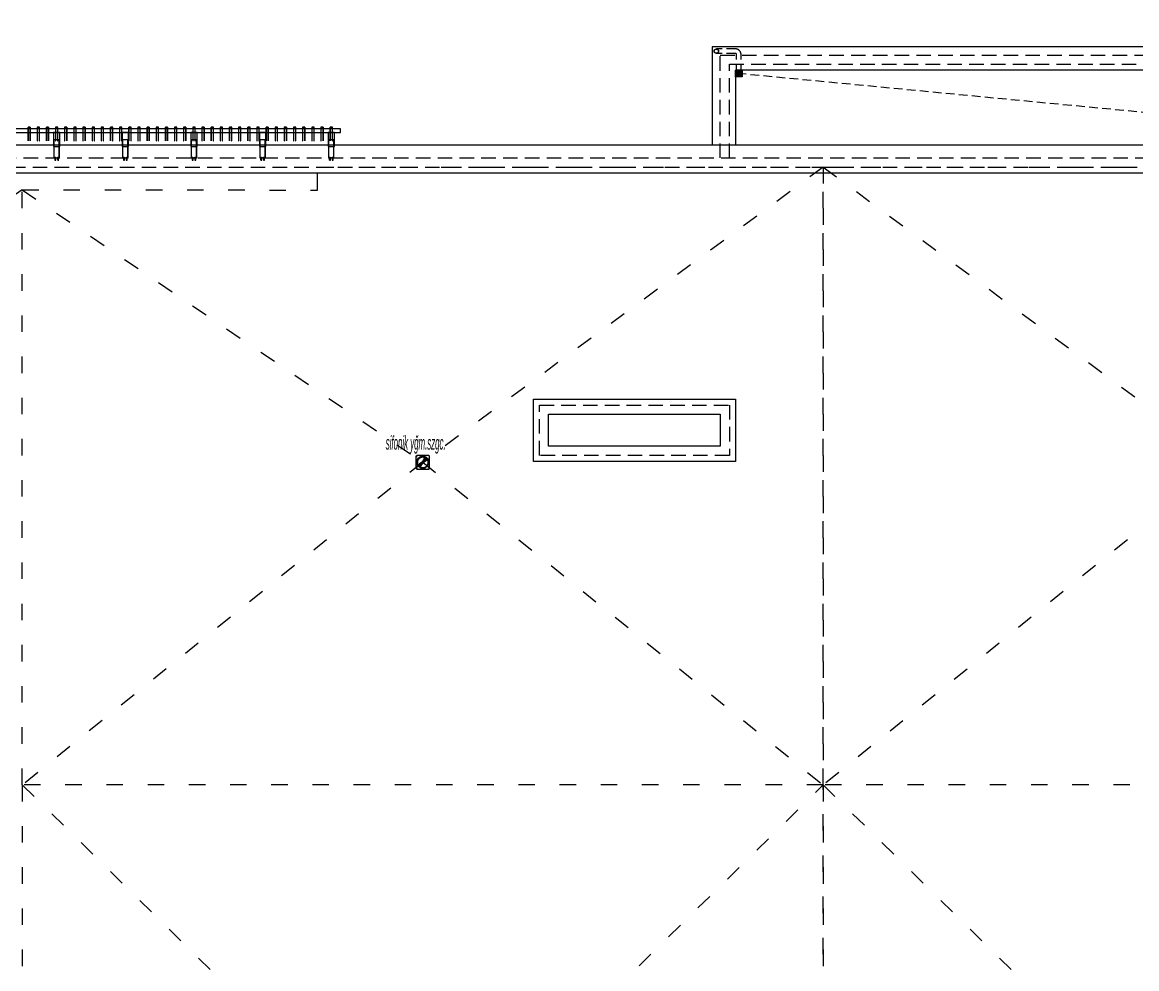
# Model space of a CAD drawing. Header units: centimetres. Extents: x 405564 to 502064, y 46284 to 60634.
# Drawn here: x 428025 to 430460, y 55061 to 57129 of the extents above; entities that cross this region are included whole.
import ezdxf
from ezdxf.xclip import XClip

# ---------------------------------------------------------------- set-up
doc = ezdxf.new("R2010")
doc.units = ezdxf.units.CM
doc.header["$XCLIPFRAME"] = 0
for name, pattern in [('( Hidden )', [0.375, 0.25, -0.125]), ('ACAD_ISO03W100', [30, 12, -18]), ('DASHED', [19.05, 12.7, -6.35]), ('HIDDEN', [9.525, 6.35, -3.175])]:
    doc.linetypes.add(name, pattern=pattern)
doc.layers.get('0').update_dxf_attribs({"color": 8, "lineweight": 9})
for name, color, linetype, lineweight in [('---___EB_draft00_ALTYAPI_helikoptermania', 8, 'Continuous', 0), ('0-KRCN-MİMARİ-220526', 8, 'Continuous', 9), ('0-KRCN-SHT-YAZI-ÇAP-PİSSU', 41, 'Continuous', 30), ('GEB-BEZUG', 8, 'Continuous', 25)]:
    doc.layers.add(name, color=color, linetype=linetype, lineweight=lineweight)
for name, color, linetype in [('AS_GOR', 8, 'Continuous'), ('AS_PRFL_CELIK', 8, 'Continuous'), ('AS_TA_HIDDEN', 8, 'HIDDEN'), ('AS_TES_SUZGEC', 171, 'Continuous'), ('AS_YAZI_EGIM', 8, 'Continuous')]:
    doc.layers.add(name, color=color, linetype=linetype)
doc.styles.add('ÇAP-2', font='ARIALNBI.TTF')

# ---------------------------------------------------------------- blocks, each defined once
blk = doc.blocks.new('celik dikey profil 8x14')
at = {"layer": 'AS_PRFL_CELIK', "transparency": 33554687}
h = blk.add_hatch(dxfattribs=at)
h.set_pattern_fill('STEEL', color=256, scale=0.1, angle=-90)
h.set_pattern_definition([(315, (-91390.32118, 487457.80356), (0.22450640303, 0.22450640303), []), (315, (-91390.16243, 487457.80356), (0.22450640303, 0.22450640303), [])])
h.paths.add_polyline_path([(2, -26.5), (2.5, -26.5), (2.5, 3.5), (-2.5, 3.5), (-2.5, -26.5), (-2, -26.5), (-2, 3), (2, 3)])
at = {"layer": 'AS_PRFL_CELIK'}
blk.add_lwpolyline([(2, -26.5), (2.5, -26.5), (2.5, 3.5), (-2.5, 3.5), (-2.5, -26.5), (-2, -26.5), (-2, 3), (2, 3)], close=True, dxfattribs=at)
blk = doc.blocks.new('celik yatay tasiyici')
at = {"layer": 'AS_PRFL_CELIK'}
blk.add_line((-6, 0.5), (6, 0.5), dxfattribs=at)
for points in [[(7, 56), (-7, 56), (-7, 25), (7, 25)], [(-6, 0), (6, 0), (6, 40), (-6, 40)], [(-2, 0.5), (-4, 0.5), (-4, 0.7), (-2, 0.7)], [(-2.3, 0.7), (-3.7, 0.7), (-3.7, 1.5), (-2.3, 1.5)], [(-2.5, 0.5), (-2.5, -4.5), (-3.5, -4.5), (-3.5, 0.5)], [(4, 0.5), (2, 0.5), (2, 0.7), (4, 0.7)], [(3.7, 0.7), (2.3, 0.7), (2.3, 1.5), (3.7, 1.5)], [(3.5, 0.5), (3.5, -4.5), (2.5, -4.5), (2.5, 0.5)]]:
    blk.add_lwpolyline(points, close=True, dxfattribs=at)
blk.add_lwpolyline([(5.5, 0.5), (5.5, 40)], dxfattribs=at)
at = {"layer": 'AS_PRFL_CELIK', "linetype": '( Hidden )'}
for points in [[(-3, 2.5), (-3, -6.5)], [(3, 2.5), (3, -6.5)]]:
    blk.add_lwpolyline(points, dxfattribs=at)
blk = doc.blocks.new('celik cephe sistem plan')
at = {"layer": 'AS_PRFL_CELIK'}
blk.add_lwpolyline([(-20, 64), (-20, 56), (3620, 56), (3620, 64)], close=True, dxfattribs=at)
for name, p in [('celik dikey profil 8x14', (2940, 64)), ('celik dikey profil 8x14', (2960, 64)), ('celik dikey profil 8x14', (2980, 64)), ('celik yatay tasiyici', (3000, 0)), ('celik dikey profil 8x14', (3000, 64)), ('celik dikey profil 8x14', (3020, 64)), ('celik dikey profil 8x14', (3040, 64)), ('celik dikey profil 8x14', (3060, 64)), ('celik dikey profil 8x14', (3080, 64)), ('celik dikey profil 8x14', (3100, 64)), ('celik dikey profil 8x14', (3120, 64)), ('celik dikey profil 8x14', (3140, 64)), ('celik yatay tasiyici', (3150, 0)), ('celik dikey profil 8x14', (3160, 64)), ('celik dikey profil 8x14', (3180, 64)), ('celik dikey profil 8x14', (3200, 64)), ('celik dikey profil 8x14', (3220, 64)), ('celik dikey profil 8x14', (3240, 64)), ('celik dikey profil 8x14', (3260, 64)), ('celik dikey profil 8x14', (3280, 64)), ('celik yatay tasiyici', (3300, 0)), ('celik dikey profil 8x14', (3300, 64)), ('celik dikey profil 8x14', (3320, 64)), ('celik dikey profil 8x14', (3340, 64)), ('celik dikey profil 8x14', (3360, 64)), ('celik dikey profil 8x14', (3380, 64)), ('celik dikey profil 8x14', (3400, 64)), ('celik dikey profil 8x14', (3420, 64)), ('celik dikey profil 8x14', (3440, 64)), ('celik yatay tasiyici', (3450, 0)), ('celik dikey profil 8x14', (3460, 64)), ('celik dikey profil 8x14', (3480, 64)), ('celik dikey profil 8x14', (3500, 64)), ('celik dikey profil 8x14', (3520, 64)), ('celik dikey profil 8x14', (3540, 64)), ('celik dikey profil 8x14', (3560, 64)), ('celik dikey profil 8x14', (3580, 64)), ('celik yatay tasiyici', (3600, 0)), ('celik dikey profil 8x14', (3600, 64))]:
    blk.add_blockref(name, p, dxfattribs=at)
blk = doc.blocks.new('Einfügepunkt')
at = {"layer": 'GEB-BEZUG'}
for p, q in [((-1, -1), (1, 1)), ((-1, 1), (1, -1))]:
    blk.add_line(p, q, dxfattribs=at)
blk = doc.blocks.new('sifonik-suzgec')
at = {"layer": 'AS_TES_SUZGEC', "ltscale": 25}
for p, q in [((-15, 13), (-13, 15)), ((-15, 13), (-15, -13)), ((-12.9, 0.2), (-13.1, 0)), ((13, 15), (-13, 15)), ((-12.9, 0.2), (-12.2, 0.2)), ((-12.4, 3.5), (-12.6, 3.4)), ((-12.6, 3.4), (-12.5, 3.2)), ((-12.6, 3.4), (-11.9, 3.2)), ((-12.5, 3.2), (-11.8, 3)), ((-12.4, 3.5), (-11.7, 3.3)), ((-12.3, 0), (-12.2, 0.2)), ((-12.2, 0.2), (-11.8, 0.2)), ((-11.9, 3.2), (-11.7, 3.3)), ((-11.8, 3), (-11.9, 3.2)), ((-11.4, 2.9), (-11.8, 3)), ((-11.7, 3.3), (-11.3, 3.2)), ((-10.5, 1.6), (-11.7, 1.7)), ((-11.7, 1.4), (-10.6, 1.2)), ((-11.1, 6.6), (-11.3, 6.5)), ((-11.3, 6.5), (-11.3, 6.3)), ((-11.3, 6.5), (-10.7, 6.2)), ((-11.3, 6.3), (-10.6, 5.9)), ((-11.1, 6.6), (-10.4, 6.2)), ((-11, 4.3), (-9.9, 3.9)), ((-9.8, 4.2), (-10.8, 4.7)), ((-10.7, 6.2), (-10.4, 6.2)), ((-10.6, 5.9), (-10.7, 6.2)), ((-10.3, 5.7), (-10.6, 5.9)), ((-10.6, 1.2), (-10.5, 1.6)), ((-10.4, 6.2), (-10.1, 6.1)), ((-9.9, 3.9), (-9.8, 4.2)), ((-9.5, 7), (-8.5, 6.3)), ((-8.3, 6.6), (-9.3, 7.3)), ((-9.2, 9.2), (-9.2, 9)), ((-9, 9.2), (-9.2, 9.2)), ((-9.2, 9.2), (-8.7, 8.7)), ((-9.2, 9), (-8.7, 8.5)), ((-9, 9.2), (-8.5, 8.7)), ((-8.7, 8.7), (-8.5, 8.7)), ((-8.7, 8.5), (-8.7, 8.7)), ((-8.5, 8.2), (-8.7, 8.5)), ((-8.5, 8.7), (-8.2, 8.5)), ((-8.5, 6.3), (-8.3, 6.6)), ((-7.3, 9.3), (-6.6, 8.3)), ((-6.3, 8.5), (-7, 9.5)), ((-6.5, 11.3), (-6.6, 11.1)), ((-6.6, 11.1), (-6.2, 10.4)), ((-6.6, 8.3), (-6.3, 8.5)), ((-6.5, 11.3), (-6.2, 10.7)), ((-6.3, 11.3), (-6.5, 11.3)), ((-6.3, 11.3), (-5.9, 10.6)), ((-6.2, 10.7), (-5.9, 10.6)), ((-6.2, 10.4), (-6.2, 10.7)), ((-6.1, 10.1), (-6.2, 10.4)), ((-5.9, 10.6), (-5.7, 10.3)), ((-4.7, 10.8), (-4.2, 9.8)), ((-3.9, 9.9), (-4.3, 11)), ((-4.2, 9.8), (-3.9, 9.9)), ((-3.4, 12.6), (-3.5, 12.4)), ((-3.5, 12.4), (-3.3, 11.7)), ((-3.4, 12.6), (-3.2, 11.9)), ((-3.2, 12.5), (-3.4, 12.6)), ((-3.3, 11.7), (-3.2, 11.9)), ((-3.2, 11.3), (-3.3, 11.7)), ((-0.6, 0.6), (-3.3, -1.2)), ((-3.3, -1.3), (-0.5, 0.5)), ((-3.2, 12.5), (-3, 11.8)), ((-3.2, 11.9), (-3, 11.8)), ((-3, 11.8), (-2.9, 11.4)), ((-1.7, 11.7), (-1.6, 10.5)), ((-1.6, 10.5), (-1.2, 10.6)), ((-1.2, 10.6), (-1.4, 11.7)), ((1.8, 4.2), (-0.6, 0.6)), ((-0.6, 0.6), (-0.5, 0.5)), ((-0.5, 0.5), (1.8, 4.1)), ((-0.5, 0.5), (0, 0)), ((0, 13.1), (-0.2, 12.9)), ((-0.2, 12.9), (-0.2, 12.2)), ((-0.2, 12.2), (0, 12.3)), ((-0.2, 11.8), (-0.2, 12.2)), ((0, 13.1), (0, 12.3)), ((0.2, 12.9), (0, 13.1)), ((0, 12.3), (0.2, 12.2)), ((0, 0), (2.6, 2.6)), ((0, 0), (0, 0.2)), ((0.2, 12.9), (0.2, 12.2)), ((0.2, 12.2), (0.2, 11.8)), ((3.3, 1.3), (0.5, -0.5)), ((0.6, -0.6), (3.3, 1.2)), ((1.4, 11.7), (1.2, 10.6)), ((1.2, 10.6), (1.6, 10.5)), ((1.6, 10.5), (1.7, 11.7)), ((1.9, 4.3), (1.8, 4.2)), ((1.8, 4.2), (1.8, 4.1)), ((1.8, 4.2), (1.8, 4.2)), ((1.8, 4.1), (1.8, 4.2)), ((2.6, 2.6), (1.8, 4.2)), ((1.8, 4.1), (2.6, 2.6)), ((3.8, 7.3), (1.9, 4.3)), ((1.9, 4.3), (3.9, 7.2)), ((1.9, 4.2), (1.9, 4.3)), ((1.9, 4.3), (1.9, 4.2)), ((1.9, 4.3), (1.9, 4.3)), ((2.7, 2.7), (1.9, 4.3)), ((1.9, 4.2), (2.7, 2.7)), ((2.6, 2.6), (2.6, 2.6)), ((2.6, 2.6), (2.6, 2.6)), ((2.6, 2.6), (3.3, 1.3)), ((3.3, 1.3), (2.6, 2.6)), ((2.7, 2.7), (7.7, 7.7)), ((2.7, 2.7), (2.7, 2.7)), ((2.7, 2.7), (2.7, 2.7)), ((2.7, 2.7), (3.4, 1.4)), ((3.4, 1.4), (2.7, 2.7)), ((2.9, 11.4), (3, 11.8)), ((3.2, 12.5), (3, 11.8)), ((3, 11.8), (3.2, 11.9)), ((3.4, 12.6), (3.2, 11.9)), ((3.4, 12.6), (3.2, 12.5)), ((3.2, 11.9), (3.3, 11.7)), ((3.3, 11.7), (3.2, 11.3)), ((3.5, 12.4), (3.3, 11.7)), ((3.3, 1.2), (3.5, 1.3)), ((3.3, 1.3), (3.3, 1.3)), ((3.3, 1.2), (3.3, 1.3)), ((3.3, 1.3), (3.3, 1.2)), ((3.5, 12.4), (3.4, 12.6)), ((7.2, 3.9), (3.4, 1.4)), ((3.4, 1.4), (3.4, 1.4)), ((3.5, 1.3), (3.4, 1.4)), ((3.4, 1.4), (3.5, 1.3)), ((3.5, 1.3), (7.3, 3.8)), ((3.8, 7.3), (4.1, 7.7)), ((4.3, 11), (3.9, 9.9)), ((3.9, 9.9), (4.2, 9.8)), ((4.1, 7.7), (5.7, 10.3)), ((4.2, 9.8), (4.7, 10.8)), ((5.7, 10.3), (5.9, 10.5)), ((6.3, 11.3), (5.9, 10.5)), ((5.9, 10.5), (6.1, 10.6)), ((6.5, 11.3), (6.1, 10.6)), ((6.1, 10.6), (6.2, 10.3)), ((6.2, 10.3), (6.1, 10.1)), ((6.6, 11.1), (6.2, 10.3)), ((6.5, 11.3), (6.3, 11.3)), ((6.6, 11.1), (6.5, 11.3)), ((6.6, 9.8), (6.8, 9.9)), ((7.2, 9.3), (7.4, 9.5)), ((7.7, 4.1), (7.3, 3.8)), ((7.7, 9.2), (7.6, 9.1)), ((7.7, 7.7), (8.6, 8.6)), ((7.7, 4.1), (10.3, 5.7)), ((10.3, 5.8), (7.9, 4.3)), ((8.2, 8.5), (8.4, 8.6)), ((9, 9.2), (8.4, 8.6)), ((8.4, 8.6), (8.6, 8.6)), ((8.6, 8.4), (8.5, 8.2)), ((9.2, 9.2), (8.6, 8.6)), ((9.2, 9), (8.6, 8.4)), ((8.6, 8.6), (8.6, 8.4)), ((9.2, 9.2), (9, 9.2)), ((9.1, 7.6), (9.2, 7.7)), ((9.2, 9), (9.2, 9.2)), ((9.3, 7.2), (9.5, 7.4)), ((9.9, 6.8), (9.8, 6.6)), ((10.1, 6.1), (10.3, 6.2)), ((11.1, 6.6), (10.3, 6.2)), ((10.3, 6.2), (10.6, 6.1)), ((10.5, 6), (10.3, 5.8)), ((10.3, 5.7), (10.5, 5.9)), ((10.3, 5.8), (10.3, 5.7)), ((11.3, 6.3), (10.5, 5.9)), ((10.6, 6.1), (10.5, 6)), ((10.5, 5.9), (10.5, 6)), ((11.3, 6.5), (10.6, 6.1)), ((11.3, 6.5), (11.1, 6.6)), ((11.3, 6.3), (11.3, 6.5)), ((11.7, 3.3), (11.3, 3.2)), ((11.4, 2.9), (11.8, 3)), ((12.4, 3.5), (11.7, 3.3)), ((11.9, 3.2), (11.7, 3.3)), ((11.8, 3), (11.9, 3.2)), ((12.5, 3.2), (11.8, 3)), ((12.2, 0.2), (11.8, 0.2)), ((12.6, 3.4), (11.9, 3.2)), ((12.3, 0), (12.2, 0.2)), ((12.9, 0.2), (12.2, 0.2)), ((12.6, 3.4), (12.4, 3.5)), ((12.5, 3.2), (12.6, 3.4)), ((13.1, 0), (12.9, 0.2)), ((13, 15), (15, 13)), ((15, -13), (15, 13)), ((-13, -15), (-15, -13)), ((-13.1, 0), (-12.9, -0.2)), ((-13.1, 0), (-12.3, 0)), ((-13, -15), (13, -15)), ((-12.9, -0.2), (-12.2, -0.2)), ((-12.5, -3.2), (-12.6, -3.4)), ((-12.6, -3.4), (-11.9, -3.2)), ((-12.6, -3.4), (-12.4, -3.5)), ((-12.5, -3.2), (-11.8, -3)), ((-12.4, -3.5), (-11.7, -3.3)), ((-12.2, -0.2), (-12.3, 0)), ((-11.8, -0.2), (-12.2, -0.2)), ((-11.9, -3.2), (-11.8, -3)), ((-11.7, -3.3), (-11.9, -3.2)), ((-11.8, -3), (-11.4, -2.9)), ((-10.6, -1.2), (-11.7, -1.4)), ((-11.7, -1.7), (-10.5, -1.6)), ((-11.3, -3.2), (-11.7, -3.3)), ((-11.3, -6.3), (-10.5, -5.9)), ((-11.3, -6.5), (-10.6, -6.1)), ((-11.3, -6.3), (-11.3, -6.5)), ((-11.3, -6.5), (-11.1, -6.6)), ((-11.1, -6.6), (-10.3, -6.2)), ((-9.9, -3.9), (-11, -4.3)), ((-10.8, -4.7), (-9.8, -4.2)), ((-10.5, -1.6), (-10.6, -1.2)), ((-10.6, -6.1), (-10.5, -5.9)), ((-10.3, -6.2), (-10.6, -6.1)), ((-10.5, -5.9), (-10.3, -5.7)), ((-10.3, -5.7), (-7.7, -4.1)), ((-10.1, -6.1), (-10.3, -6.2)), ((-9.8, -4.2), (-9.9, -3.9)), ((-9.9, -6.8), (-9.8, -6.6)), ((-9.3, -7.2), (-9.5, -7.4)), ((-9.1, -7.6), (-9.2, -7.7)), ((-9.2, -9), (-8.6, -8.4)), ((-9.2, -9.2), (-8.6, -8.6)), ((-9.2, -9), (-9.2, -9.2)), ((-9.2, -9.2), (-9, -9.2)), ((-9, -9.2), (-8.4, -8.6)), ((-8.6, -8.6), (-7.7, -7.7)), ((-8.6, -8.4), (-8.5, -8.2)), ((-8.6, -8.6), (-8.6, -8.4)), ((-8.4, -8.6), (-8.6, -8.6)), ((-8.2, -8.5), (-8.4, -8.6)), ((-7.7, -7.7), (-2.7, -2.7)), ((-7.7, -4.1), (-7.3, -3.8)), ((-7.7, -9.2), (-7.6, -9.1)), ((-7.2, -9.3), (-7.4, -9.5)), ((-3.5, -1.3), (-7.3, -3.8)), ((-7.3, -3.9), (-3.4, -1.4)), ((-6.6, -9.8), (-6.8, -9.9)), ((-6.6, -11.1), (-6.2, -10.3)), ((-6.6, -11.1), (-6.5, -11.3)), ((-6.5, -11.3), (-6.1, -10.6)), ((-6.5, -11.3), (-6.3, -11.3)), ((-6.3, -11.3), (-5.9, -10.5)), ((-6.2, -10.3), (-6.1, -10.1)), ((-6.1, -10.6), (-6.2, -10.3)), ((-6, -10.5), (-6.1, -10.6)), ((-5.8, -10.3), (-6, -10.5)), ((-6, -10.5), (-5.9, -10.5)), ((-5.9, -10.5), (-5.7, -10.3)), ((-4.3, -7.9), (-5.8, -10.3)), ((-5.7, -10.3), (-5.8, -10.3)), ((-5.7, -10.3), (-4.1, -7.7)), ((-3.8, -7.3), (-4.1, -7.7)), ((-1.9, -4.3), (-3.9, -7.3)), ((-3.8, -7.3), (-1.9, -4.3)), ((-3.3, -1.2), (-3.5, -1.3)), ((-3.5, -1.3), (-3.4, -1.4)), ((-3.4, -1.4), (-3.5, -1.3)), ((-3.5, -12.4), (-3.3, -11.7)), ((-3.5, -12.4), (-3.4, -12.6)), ((-3.4, -1.4), (-3.4, -1.4)), ((-2.7, -2.7), (-3.4, -1.4)), ((-3.4, -1.4), (-2.7, -2.7)), ((-3.4, -12.6), (-3.2, -11.9)), ((-3.4, -12.6), (-3.2, -12.5)), ((-3.3, -1.3), (-3.3, -1.2)), ((-3.3, -1.2), (-3.3, -1.3)), ((-3.3, -1.3), (-3.3, -1.3)), ((-2.6, -2.6), (-3.3, -1.3)), ((-3.3, -1.3), (-2.6, -2.6)), ((-3.2, -11.3), (-3.3, -11.7)), ((-3.3, -11.7), (-3.2, -11.9)), ((-3.2, -11.9), (-3, -11.8)), ((-3.2, -12.5), (-3, -11.8)), ((-3, -11.8), (-2.9, -11.4)), ((-2.7, -2.7), (-2.7, -2.7)), ((-2.7, -2.7), (-1.9, -4.3)), ((-1.9, -4.2), (-2.7, -2.7)), ((-2.7, -2.7), (-2.7, -2.7)), ((-2.6, -2.6), (0, 0)), ((-2.6, -2.6), (-2.6, -2.6)), ((-2.6, -2.6), (-1.8, -4.2)), ((-1.8, -4.1), (-2.6, -2.6)), ((-2.6, -2.6), (-2.6, -2.6)), ((-1.9, -4.3), (-1.8, -4.2)), ((-1.9, -4.2), (-1.9, -4.3)), ((-1.9, -4.3), (-1.9, -4.2)), ((-1.9, -4.3), (-1.9, -4.3)), ((0.5, -0.5), (-1.8, -4.1)), ((-1.8, -4.2), (0.6, -0.6)), ((-1.8, -4.2), (-1.8, -4.1)), ((-1.8, -4.1), (-1.8, -4.2)), ((-1.8, -4.2), (-1.8, -4.2)), ((0, 0), (-0.3, 0)), ((-0.2, -11.8), (-0.2, -12.2)), ((-0.2, -12.2), (0, -12.3)), ((-0.2, -12.9), (-0.2, -12.2)), ((-0.2, -12.9), (0, -13.1)), ((0, 0), (0.5, -0.5)), ((0, 0), (0.2, 0)), ((0, 0), (0, -0.3)), ((0, -12.3), (0.2, -12.2)), ((0, -13.1), (0, -12.3)), ((0, -13.1), (0.2, -12.9)), ((0.2, -12.2), (0.2, -11.8)), ((0.2, -12.9), (0.2, -12.2)), ((0.6, -0.6), (0.5, -0.5)), ((2.9, -11.4), (3, -11.8)), ((3, -11.8), (3.2, -11.9)), ((3.2, -12.5), (3, -11.8)), ((3.3, -11.7), (3.2, -11.3)), ((3.2, -11.9), (3.3, -11.7)), ((3.4, -12.6), (3.2, -11.9)), ((3.2, -12.5), (3.4, -12.6)), ((3.5, -12.4), (3.3, -11.7)), ((3.4, -12.6), (3.5, -12.4)), ((5.7, -10.3), (5.9, -10.6)), ((5.9, -10.6), (6.2, -10.7)), ((6.3, -11.3), (5.9, -10.6)), ((6.2, -10.4), (6.1, -10.1)), ((6.2, -10.7), (6.2, -10.4)), ((6.6, -11.1), (6.2, -10.4)), ((6.5, -11.3), (6.2, -10.7)), ((6.3, -11.3), (6.5, -11.3)), ((6.5, -11.3), (6.6, -11.1)), ((8.2, -8.5), (8.5, -8.7)), ((8.7, -8.5), (8.5, -8.2)), ((8.5, -8.7), (8.7, -8.7)), ((9, -9.2), (8.5, -8.7)), ((8.7, -8.7), (8.7, -8.5)), ((9.2, -9), (8.7, -8.5)), ((9.2, -9.2), (8.7, -8.7)), ((9, -9.2), (9.2, -9.2)), ((9.2, -9.2), (9.2, -9)), ((10.1, -6.1), (10.4, -6.2)), ((10.6, -5.9), (10.3, -5.7)), ((10.4, -6.2), (10.7, -6.2)), ((11.1, -6.6), (10.4, -6.2)), ((10.7, -6.2), (10.6, -5.9)), ((11.3, -6.3), (10.6, -5.9)), ((11.3, -6.5), (10.7, -6.2)), ((11.1, -6.6), (11.3, -6.5)), ((11.3, -3.2), (11.7, -3.3)), ((11.3, -6.5), (11.3, -6.3)), ((11.8, -3), (11.4, -2.9)), ((11.7, -3.3), (11.9, -3.2)), ((12.4, -3.5), (11.7, -3.3)), ((11.8, -0.2), (12.2, -0.2)), ((11.9, -3.2), (11.8, -3)), ((12.5, -3.2), (11.8, -3)), ((12.6, -3.4), (11.9, -3.2)), ((12.2, -0.2), (12.3, 0)), ((12.9, -0.2), (12.2, -0.2)), ((13.1, 0), (12.3, 0)), ((12.4, -3.5), (12.6, -3.4)), ((12.6, -3.4), (12.5, -3.2)), ((12.9, -0.2), (13.1, 0)), ((15, -13), (13, -15))]:
    blk.add_line(p, q, dxfattribs=at)
for centre, radius in [((0, 0), 13.1), ((-12.5, 12.5), 0.3), ((12.5, 12.5), 0.3), ((-12.5, -12.5), 0.3), ((12.5, -12.5), 0.3)]:
    blk.add_circle(centre, radius, dxfattribs=at)
for centre, radius, start, end in [((0, 0), 12.9, 165.8007, 179.1993), ((0, 0), 12.6, 165.8198, 179.1802), ((0, 0), 12.9, 150.8007, 164.1993), ((0, 0), 12.6, 150.8198, 164.1802), ((0, 0), 12.1, 165.8539, 179.1461), ((0, 0), 12, 165.8607, 179.1393), ((0, 0), 11.8, 165.8753, 179.1247), ((0, 0), 11.8, 171.6247, 173.3753), ((0, 0), 12.1, 150.8539, 164.1461), ((0, 0), 12, 150.8607, 164.1393), ((0, 0), 11.8, 150.8753, 164.1247), ((0, 0), 12.9, 135.8007, 149.1993), ((0, 0), 11.8, 156.6247, 158.3753), ((0, 0), 12.6, 135.8198, 149.1802), ((0, 0), 12.1, 135.8539, 149.1461), ((0, 0), 12, 135.8607, 149.1393), ((0, 0), 11.8, 135.8753, 149.1247), ((0, 0), 11.8, 141.6247, 143.3753), ((0, 0), 12.9, 120.8007, 134.1993), ((0, 0), 12.6, 120.8198, 134.1802), ((0, 0), 12.1, 120.8539, 134.1461), ((0, 0), 12, 120.8607, 134.1393), ((0, 0), 11.8, 120.8753, 134.1247), ((0, 0), 11.8, 126.6247, 128.3753), ((0, 0), 12.9, 105.8007, 119.1993), ((0, 0), 12.6, 105.8198, 119.1802), ((0, 0), 12.1, 105.8539, 119.1461), ((0, 0), 12, 105.8607, 119.1393), ((0, 0), 11.8, 105.8753, 119.1247), ((0, 0), 11.8, 111.6247, 113.3753), ((0, 0), 12.9, 90.8007, 104.1993), ((0, 0), 12.6, 90.8198, 104.1802), ((0, 0), 12.1, 90.8539, 104.1461), ((0, 0), 12, 90.8607, 104.1393), ((0, 0), 11.8, 90.8753, 104.1247), ((0, 0), 11.8, 96.6247, 98.3753), ((0, 0), 12.9, 75.8007, 89.1993), ((0, 0), 12.6, 75.8198, 89.1802), ((0, 0), 12.1, 75.8539, 89.1461), ((0, 0), 12, 75.8607, 89.1393), ((0, 0), 11.8, 75.8753, 89.1247), ((0, 0), 11.8, 81.6247, 83.3753), ((0, 0), 11.8, 60.8753, 74.1247), ((0, 0), 12.1, 60.8539, 74.1461), ((0, 0), 12, 60.8607, 74.1393), ((0, 0), 12.6, 60.8198, 74.1802), ((0, 0), 12.9, 60.8007, 74.1993), ((5.9, 5.9), 2.58, 45, 135.7807), ((0, 0), 11.8, 66.6247, 68.3753), ((0, 0), 11.8, 45.8753, 59.1247), ((0, 0), 12.1, 45.8539, 59.1461), ((0, 0), 12, 55.6693, 59.1393), ((0, 0), 12.6, 45.8198, 59.1802), ((0, 0), 12.9, 45.8007, 59.1993), ((0, 0), 12, 52.1808, 55.6693), ((0, 0), 12, 45.8607, 50.069), ((5.9, 5.9), 2.58, 321.1789, 45), ((5.9, 5.9), 2.58, 314.2193, 321.1789), ((0, 0), 11.8, 30.8753, 44.1247), ((0, 0), 12, 39.931, 44.1393), ((0, 0), 12.1, 30.8539, 44.1461), ((0, 0), 12.6, 30.8198, 44.1802), ((0, 0), 12.9, 30.8007, 44.1993), ((0, 0), 12, 34.3307, 37.8192), ((0, 0), 12, 30.8607, 34.3307), ((0, 0), 11.8, 15.8753, 29.1247), ((0, 0), 12, 15.8607, 29.1393), ((0, 0), 12.1, 15.8539, 29.1461), ((0, 0), 12.6, 15.8198, 29.1802), ((0, 0), 12.9, 15.8007, 29.1993), ((0, 0), 11.8, 0.8753, 14.1247), ((0, 0), 12, 0.8607, 14.1393), ((0, 0), 12.1, 0.8539, 14.1461), ((0, 0), 12.6, 0.8198, 14.1802), ((0, 0), 12.9, 0.8007, 14.1993), ((0, 0), 12.9, 180.8007, 194.1993), ((0, 0), 12.6, 180.8198, 194.1802), ((0, 0), 12.9, 195.8007, 209.1993), ((0, 0), 12.1, 180.8539, 194.1461), ((0, 0), 12.6, 195.8198, 209.1802), ((0, 0), 12, 180.8607, 194.1393), ((0, 0), 11.8, 180.8753, 194.1247), ((0, 0), 11.8, 186.6247, 188.3753), ((0, 0), 12.1, 195.8539, 209.1461), ((0, 0), 12, 195.8607, 209.1393), ((0, 0), 11.8, 195.8753, 209.1247), ((0, 0), 12.9, 210.8007, 224.1993), ((0, 0), 11.8, 201.6247, 203.3753), ((0, 0), 12.6, 210.8198, 224.1802), ((0, 0), 12.1, 210.8539, 224.1461), ((0, 0), 12, 210.8607, 214.3307), ((0, 0), 11.8, 210.8753, 224.1247), ((0, 0), 12, 214.3307, 217.8192), ((0, 0), 12, 219.931, 224.1393), ((0, 0), 12.9, 225.8007, 239.1993), ((0, 0), 12.6, 225.8198, 239.1802), ((-5.9, -5.9), 2.58, 134.2193, 225), ((0, 0), 12, 225.8607, 230.069), ((0, 0), 12.1, 225.8539, 239.1461), ((0, 0), 11.8, 225.8753, 239.1247), ((-5.9, -5.9), 2.58, 225, 308.8211), ((0, 0), 12, 232.1808, 235.6693), ((0, 0), 12, 235.6693, 239.1393), ((0, 0), 12.9, 240.8007, 254.1993), ((0, 0), 12.6, 240.8198, 254.1802), ((0, 0), 12.1, 240.8539, 254.1461), ((0, 0), 12, 240.8607, 254.1393), ((0, 0), 11.8, 240.8753, 254.1247), ((-5.9, -5.9), 2.58, 308.8211, 315.7807), ((0, 0), 12.9, 255.8007, 269.1993), ((0, 0), 12.6, 255.8198, 269.1802), ((0, 0), 12.1, 255.8539, 269.1461), ((0, 0), 11.8, 255.8753, 269.1247), ((0, 0), 12, 255.8607, 269.1393), ((0, 0), 11.8, 270.8753, 284.1247), ((0, 0), 12, 270.8607, 284.1393), ((0, 0), 12.1, 270.8539, 284.1461), ((0, 0), 12.6, 270.8198, 284.1802), ((0, 0), 12.9, 270.8007, 284.1993), ((0, 0), 11.8, 285.8753, 299.1247), ((0, 0), 12, 285.8607, 299.1393), ((0, 0), 12.1, 285.8539, 299.1461), ((0, 0), 12.6, 285.8198, 299.1802), ((0, 0), 12.9, 285.8007, 299.1993), ((0, 0), 11.8, 300.8753, 314.1247), ((0, 0), 12, 300.8607, 314.1393), ((0, 0), 12.1, 300.8539, 314.1461), ((0, 0), 12.6, 300.8198, 314.1802), ((0, 0), 12.9, 300.8007, 314.1993), ((0, 0), 11.8, 315.8753, 329.1247), ((0, 0), 12, 315.8607, 329.1393), ((0, 0), 12.1, 315.8539, 329.1461), ((0, 0), 12.6, 315.8198, 329.1802), ((0, 0), 12.9, 315.8007, 329.1993), ((0, 0), 11.8, 330.8753, 344.1247), ((0, 0), 12, 330.8607, 344.1393), ((0, 0), 12.1, 330.8539, 344.1461), ((0, 0), 12.6, 330.8198, 344.1802), ((0, 0), 12.9, 330.8007, 344.1993), ((0, 0), 11.8, 345.8753, 359.1247), ((0, 0), 12, 345.8607, 359.1393), ((0, 0), 12.1, 345.8539, 359.1461), ((0, 0), 12.6, 345.8198, 359.1802), ((0, 0), 12.9, 345.8007, 359.1993)]:
    blk.add_arc(centre, radius, start, end, dxfattribs=at)
for points, knots in [([(7.7, 7.7), (7.6, 7.8), (7.5, 7.9), (7.1, 8.2), (6.8, 8.3), (6.2, 8.4), (5.9, 8.5), (5.6, 8.4), (5.4, 8.4), (5.2, 8.3), (4.7, 8.2), (4.6, 8.1), (4.3, 7.9), (4.1, 7.7), (3.9, 7.5), (3.9, 7.4), (3.8, 7.3)], [-0.783062, -0.783062, -0.783062, -0.783062, -0.634163, -0.634163, -0.192454, -0.192454, 0.106051, 0.106051, 0.106051, 0.404556, 0.404556, 0.625445, 0.625445, 0.846335, 0.846335, 0.994853, 0.994853, 0.994853, 0.994853]), ([(3.8, 7.3), (3.8, 7.3), (3.8, 7.3), (3.8, 7.3), (3.8, 7.3), (3.8, 7.3)], [0.994853329, 0.994853329, 0.994853329, 0.994853329, 0.995833954, 0.995833954, 0.996814579, 0.996814579, 0.996814579, 0.996814579]), ([(3.9, 7.3), (3.9, 7.4), (4, 7.5), (4.2, 7.7), (4.3, 7.8), (4.6, 8), (4.8, 8.1), (5.2, 8.3), (5.4, 8.3), (5.7, 8.4), (5.9, 8.4), (6.1, 8.4), (6.7, 8.3), (7.1, 8.1), (7.5, 7.8), (7.6, 7.7), (7.7, 7.7)], [-0.994853, -0.994853, -0.994853, -0.994853, -0.846335, -0.846335, -0.625445, -0.625445, -0.404556, -0.404556, -0.106051, -0.106051, -0.106051, 0.192454, 0.192454, 0.634163, 0.634163, 0.784802, 0.784802, 0.784802, 0.784802]), ([(3.9, 7.2), (3.9, 7.2), (3.9, 7.2), (3.9, 7.3), (3.9, 7.3), (3.9, 7.3)], [-0.996814579, -0.996814579, -0.996814579, -0.996814579, -0.995833954, -0.995833954, -0.994853329, -0.994853329, -0.994853329, -0.994853329]), ([(7.7, 7.7), (7.7, 7.6), (7.8, 7.5), (8, 7.2), (8.1, 7.1), (8.2, 6.7), (8.3, 6.6), (8.4, 6.1), (8.4, 5.9), (8.4, 5.7), (8.3, 5.4), (8.3, 5.2), (8, 4.6), (7.8, 4.3), (7.5, 4), (7.4, 3.9), (7.3, 3.9)], [2.356791, 2.356791, 2.356791, 2.356791, 2.50743, 2.50743, 2.728284, 2.728284, 2.949139, 2.949139, 3.247644, 3.247644, 3.247644, 3.546149, 3.546149, 3.987927, 3.987927, 4.136446, 4.136446, 4.136446, 4.136446]), ([(7.3, 3.8), (7.4, 3.9), (7.5, 3.9), (7.9, 4.3), (8.1, 4.6), (8.3, 5.2), (8.4, 5.4), (8.4, 5.6), (8.5, 5.9), (8.4, 6.2), (8.4, 6.6), (8.3, 6.8), (8.2, 7.1), (8.1, 7.3), (7.9, 7.5), (7.8, 7.6), (7.7, 7.7)], [-4.136446, -4.136446, -4.136446, -4.136446, -3.987927, -3.987927, -3.546149, -3.546149, -3.247644, -3.247644, -3.247644, -2.949139, -2.949139, -2.728284, -2.728284, -2.50743, -2.50743, -2.358531, -2.358531, -2.358531, -2.358531]), ([(7.7, 7.7), (7.7, 7.7), (7.7, 7.7), (7.7, 7.7), (7.7, 7.7), (7.7, 7.7)], [-0.1161431, -0.1161431, -0.1161431, -0.1161431, -0.0580714, -0.0580714, 0, 0, 0, 0]), ([(-7.3, -3.8), (-7.4, -3.9), (-7.5, -3.9), (-7.9, -4.3), (-8.1, -4.6), (-8.3, -5.2), (-8.4, -5.4), (-8.4, -5.6), (-8.5, -5.9), (-8.4, -6.2), (-8.4, -6.6), (-8.3, -6.8), (-8.2, -7.1), (-8.1, -7.3), (-7.9, -7.5), (-7.8, -7.6), (-7.7, -7.7)], [-4.136446, -4.136446, -4.136446, -4.136446, -3.987927, -3.987927, -3.546149, -3.546149, -3.247644, -3.247644, -3.247644, -2.949139, -2.949139, -2.728284, -2.728284, -2.50743, -2.50743, -2.358531, -2.358531, -2.358531, -2.358531]), ([(-7.7, -7.7), (-7.7, -7.6), (-7.8, -7.5), (-8, -7.2), (-8.1, -7.1), (-8.2, -6.7), (-8.3, -6.6), (-8.4, -6.1), (-8.4, -5.9), (-8.4, -5.7), (-8.3, -5.4), (-8.3, -5.2), (-8, -4.6), (-7.8, -4.3), (-7.5, -4), (-7.4, -3.9), (-7.3, -3.9)], [2.356791, 2.356791, 2.356791, 2.356791, 2.50743, 2.50743, 2.728284, 2.728284, 2.949139, 2.949139, 3.247644, 3.247644, 3.247644, 3.546149, 3.546149, 3.987927, 3.987927, 4.136446, 4.136446, 4.136446, 4.136446]), ([(-7.7, -7.7), (-7.6, -7.8), (-7.5, -7.9), (-7.1, -8.2), (-6.8, -8.3), (-6.2, -8.4), (-5.9, -8.5), (-5.6, -8.4), (-5.4, -8.4), (-5.2, -8.3), (-4.7, -8.2), (-4.6, -8.1), (-4.3, -7.9), (-4.1, -7.7), (-3.9, -7.5), (-3.9, -7.4), (-3.8, -7.3)], [-0.783062, -0.783062, -0.783062, -0.783062, -0.634163, -0.634163, -0.192454, -0.192454, 0.106051, 0.106051, 0.106051, 0.404556, 0.404556, 0.625445, 0.625445, 0.846335, 0.846335, 0.994853, 0.994853, 0.994853, 0.994853]), ([(-3.9, -7.3), (-3.9, -7.4), (-4, -7.5), (-4.2, -7.7), (-4.3, -7.8), (-4.6, -8), (-4.8, -8.1), (-5.2, -8.3), (-5.4, -8.3), (-5.7, -8.4), (-5.9, -8.4), (-6.1, -8.4), (-6.7, -8.3), (-7.1, -8.1), (-7.5, -7.8), (-7.6, -7.7), (-7.7, -7.7)], [-0.994853, -0.994853, -0.994853, -0.994853, -0.846335, -0.846335, -0.625445, -0.625445, -0.404556, -0.404556, -0.106051, -0.106051, -0.106051, 0.192454, 0.192454, 0.634163, 0.634163, 0.784802, 0.784802, 0.784802, 0.784802]), ([(-7.7, -7.7), (-7.7, -7.7), (-7.7, -7.7), (-7.7, -7.7), (-7.7, -7.7), (-7.7, -7.7)], [0, 0, 0, 0, 0.0580714, 0.0580714, 0.1161431, 0.1161431, 0.1161431, 0.1161431]), ([(-3.9, -7.3), (-3.9, -7.3), (-3.9, -7.3), (-3.9, -7.3), (-3.9, -7.3), (-3.9, -7.3)], [-0.996814579, -0.996814579, -0.996814579, -0.996814579, -0.995833954, -0.995833954, -0.994853329, -0.994853329, -0.994853329, -0.994853329]), ([(-3.8, -7.3), (-3.8, -7.3), (-3.8, -7.3), (-3.8, -7.3), (-3.8, -7.3), (-3.8, -7.3)], [0.994853329, 0.994853329, 0.994853329, 0.994853329, 0.995833954, 0.995833954, 0.996814579, 0.996814579, 0.996814579, 0.996814579])]:
    blk.add_open_spline(points, degree=3, knots=knots, dxfattribs=at)
for points in [[(7.3, 3.9), (7.3, 3.9), (7.2, 3.9), (7.2, 3.9)], [(7.3, 3.8), (7.3, 3.8), (7.3, 3.8), (7.3, 3.8)], [(-7.3, -3.8), (-7.3, -3.8), (-7.3, -3.8), (-7.3, -3.8)], [(-7.3, -3.9), (-7.3, -3.9), (-7.3, -3.9), (-7.3, -3.9)]]:
    blk.add_open_spline(points, degree=3, dxfattribs=at)
at = {"ltscale": 25, "xscale": 0.1000000000000008, "yscale": 0.1000000000000008, "zscale": 0.1000000000000008}
blk.add_blockref('Einfügepunkt', (0, 0), dxfattribs=at)
at = {"layer": '0-KRCN-SHT-YAZI-ÇAP-PİSSU', "linetype": 'Continuous', "style": 'ÇAP-2', "width": 0.5}
blk.add_text('sifonik yğm.szgc.', height=30, dxfattribs=at).set_placement((-80.9, 27.6))
blk = doc.blocks.new('catı suzgec tip')
for p, q in [((-6.5, 6.5), (6.5, 6.5)), ((-6.5, -6.5), (-6.5, 6.5)), ((-6.5, 4), (6.5, 4)), ((-6.5, 2), (6.5, 2)), ((-6.5, 0), (6.5, 0)), ((6.5, 6.5), (6.5, -6.5)), ((-6.5, -2), (6.5, -2)), ((-6.5, -4), (6.5, -4)), ((6.5, -6.5), (-6.5, -6.5))]:
    blk.add_line(p, q)
blk.add_lwpolyline([(-7.5, 7.5), (7.5, 7.5), (7.5, -7.5), (-7.5, -7.5)], close=True)
blk = doc.blocks.new('catı yagmur inis tip')
at = {"linetype": 'ByBlock'}
for radius in [5, 4.5]:
    blk.add_circle((0, 0), radius, dxfattribs=at)
blk = doc.blocks.new('A$C6A10209E')
at = {"layer": 'AS_GOR'}
for points in [[(27713.7, -4619.5), (27928.7, -4619.5), (27928.7, -3558.5), (23967.7, -3558.5), (23967.7, -3773.5)], [(27713.7, -4568.5), (27877.7, -4568.5), (27877.7, -3609.5), (24018.7, -3609.5), (24018.7, -3773.5)], [(27713.7, -5156.5), (27713.7, -3773.5), (19482.7, -3773.5), (19482.7, -4048.5), (19000.7, -4048.5)], [(27652.7, -5156.5), (27652.7, -3834.5), (19543.7, -3834.5), (19543.7, -4109.5), (19000.7, -4109.5)]]:
    blk.add_lwpolyline(points, dxfattribs=at)
for points in [[(24018.7, -4464.5), (23577.7, -4464.5), (23577.7, -4328.5), (24018.7, -4328.5)], [(23610.7, -4361.5), (23985.7, -4361.5), (23985.7, -4431.5), (23610.7, -4431.5)]]:
    blk.add_lwpolyline(points, close=True, dxfattribs=at)
at = {"layer": 'AS_TA_HIDDEN', "linetype": 'HIDDEN', "ltscale": 5}
for points in [[(23985.7, -3801.5), (23985.7, -3576.5), (27910.7, -3576.5), (27910.7, -4601.5), (27685.7, -4601.5)], [(24005.7, -3801.5), (24005.7, -3596.5), (27890.7, -3596.5), (27890.7, -4581.5), (27685.7, -4581.5)], [(18975.7, -4076.5), (19510.7, -4076.5), (19510.7, -3801.5), (27685.7, -3801.5)], [(18975.7, -4096.5), (19530.7, -4096.5), (19530.7, -3821.5), (27665.7, -3821.5), (27665.7, -5171.5)]]:
    blk.add_lwpolyline(points, dxfattribs=at)
for points in [[(23590.7, -4341.5), (24005.7, -4341.5), (24005.7, -4451.5), (23590.7, -4451.5)], [(23610.7, -4361.5), (23985.7, -4361.5), (23985.7, -4431.5), (23610.7, -4431.5)]]:
    blk.add_lwpolyline(points, close=True, dxfattribs=at)
at = {"layer": 'AS_TES_SUZGEC', "linetype": 'HIDDEN', "ltscale": 3}
for points in [[(24031.2, -3614.5), (24031.2, -3575.5, 0.414214), (24018.7, -3563), (23977.2, -3563)], [(24021.2, -3614.5), (24021.2, -3575.5, 0.414214), (24018.7, -3573), (23977.2, -3573)]]:
    blk.add_lwpolyline(points, format="xyb", dxfattribs=at)
blk.add_lwpolyline([(25948.2, -3801.5), (24026.2, -3617)], dxfattribs=at)
at = {"layer": 'AS_YAZI_EGIM', "linetype": 'ACAD_ISO03W100', "ltscale": 3}
for points in [[(24210.7, -5171.5), (22460.7, -5171.5), (22460.7, -3871.2), (23105.7, -3871.5), (23105.7, -3821.5), (24210.7, -3821.5)], [(25960.7, -5171.5), (24210.7, -5171.5), (24210.7, -3821.5), (25960.7, -3821.5)], [(24210.7, -5171.5), (22460.7, -5171.5), (22460.7, -6891.5), (23115.7, -6891.5), (23115.7, -6656.5), (24005.7, -6656.5), (24005.7, -6891.5), (24210.7, -6891.5)], [(25960.7, -5171.5), (24210.7, -5171.5), (24210.7, -6891.5), (25960.7, -6891.5)]]:
    blk.add_lwpolyline(points, close=True, dxfattribs=at)
for points in [[(24210.7, -3821.5), (23335.7, -4466.4), (22460.7, -5171.5)], [(25960.7, -3821.5), (25085.7, -4466.5), (24210.7, -5171.5)], [(24210.7, -3821.5), (25085.7, -4466.5), (25960.7, -5171.5)], [(22460.7, -3871.2), (21585.7, -4466.4), (20710.7, -5171.5)], [(22460.7, -3871.2), (23335.7, -4466.4), (24210.7, -5171.5)], [(22460.7, -5171.5), (24210.7, -6891.5)], [(22460.7, -6891.5), (24210.7, -5171.5)], [(24210.7, -5171.5), (25960.7, -6891.5)]]:
    blk.add_lwpolyline(points, dxfattribs=at)
blk.add_blockref('sifonik-suzgec', (23335.7, -4466.4))
at = {"layer": 'AS_PRFL_CELIK'}
blk.add_blockref('celik cephe sistem plan', (19535.7, -3801.5), dxfattribs=at)
at = {"layer": 'AS_TES_SUZGEC'}
for name, p in [('catı yagmur inis tip', (23977.2, -3568)), ('catı suzgec tip', (24026.2, -3617))]:
    blk.add_blockref(name, p, dxfattribs=at)
blk = doc.blocks.new('OPK-site-surrounding-R01')
at = {"layer": '---___EB_draft00_ALTYAPI_helikoptermania', "linetype": 'DASHED', "ltscale": 10}
blk.add_lwpolyline([(-21668.1, -4404.9), (1451.4, 6572.4)], dxfattribs=at)
blk = doc.blocks.new('A$C6A10300A')
ref = blk.add_blockref('OPK-site-surrounding-R01', (5135.68, -3851.45))
XClip(ref).set_block_clipping_path([(-5135.679684336, -9648.5463532069), (26364.320315664, 3851.4536467931)])

msp = doc.modelspace()

# ---------------------------------------------------------------- block references
at = {"layer": '0-KRCN-MİMARİ-220526'}
msp.add_blockref('A$C6A10209E', (405564.1, 60634), dxfattribs=at)

# ---------------------------------------------------------------- next in the draw order: block references
msp.add_blockref('A$C6A10300A', (438064.1, 60634), dxfattribs=at)

doc.saveas('drawing.dxf')
